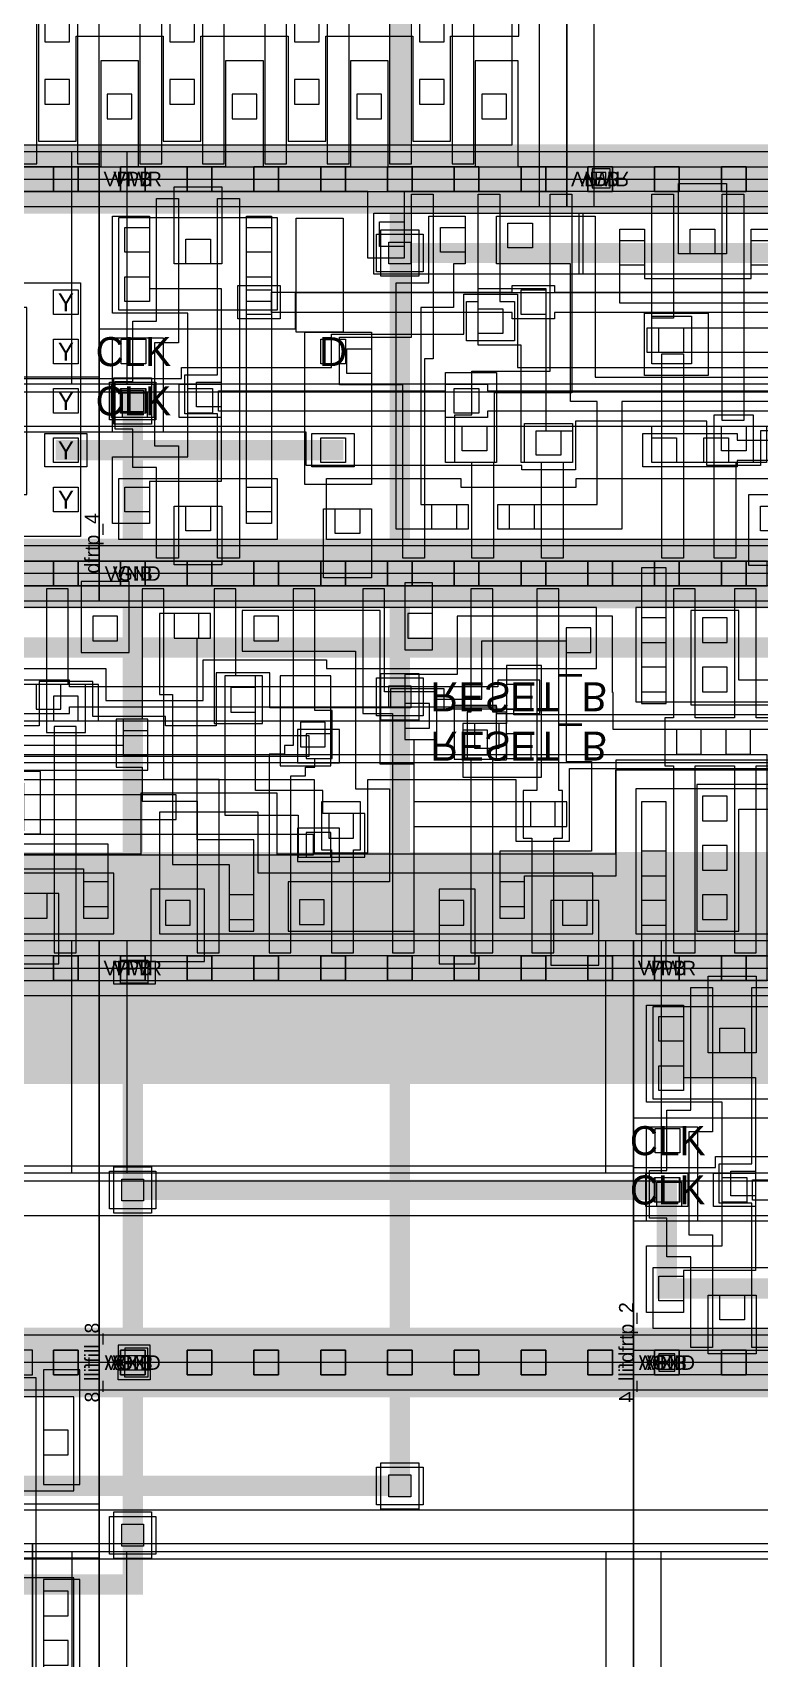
# Model space of a CAD drawing. Extents: x 0 to 50.5, y 0 to 99.5.
# Drawn here: x 22.54 to 27.55, y 38.76 to 49.97 of the extents above; entities that cross this region are included whole.
import ezdxf
from ezdxf.enums import TextEntityAlignment as Align

# ---------------------------------------------------------------- set-up
doc = ezdxf.new("R2010")
doc.units = 0
for name, color, linetype in [('L122D16', 13, 'CONTINUOUS'), ('L236D0', 12, 'CONTINUOUS'), ('L64D16', 14, 'CONTINUOUS'), ('L64D20', 26, 'CONTINUOUS'), ('L64D5', 19, 'CONTINUOUS'), ('L64D59', 18, 'CONTINUOUS'), ('L65D20', 22, 'CONTINUOUS'), ('L66D20', 16, 'CONTINUOUS'), ('L66D44', 21, 'CONTINUOUS'), ('L67D16', 29, 'CONTINUOUS'), ('L67D20', 8, 'CONTINUOUS'), ('L67D44', 9, 'CONTINUOUS'), ('L67D5', 17, 'CONTINUOUS'), ('L68D16', 15, 'CONTINUOUS'), ('L68D20', 6, 'CONTINUOUS'), ('L68D44', 7, 'CONTINUOUS'), ('L68D5', 20, 'CONTINUOUS'), ('L69D20', 4, 'CONTINUOUS'), ('L72D20', 10, 'CONTINUOUS'), ('L78D44', 24, 'CONTINUOUS'), ('L81D4', 28, 'CONTINUOUS'), ('L83D44', 30, 'CONTINUOUS'), ('L93D44', 25, 'CONTINUOUS'), ('L94D20', 27, 'CONTINUOUS'), ('L95D20', 23, 'CONTINUOUS')]:
    doc.layers.add(name, color=color, linetype=linetype)

# ---------------------------------------------------------------- blocks, each defined once
blk = doc.blocks.new('VIA_M1M2_PR')
at = {"layer": 'L68D20'}
blk.add_lwpolyline([(-0.16, -0.13), (-0.16, 0.13), (0.16, 0.13), (0.16, -0.13)], close=True, dxfattribs=at)
at = {"layer": 'L68D44'}
blk.add_lwpolyline([(-0.075, -0.075), (-0.075, 0.075), (0.075, 0.075), (0.075, -0.075)], close=True, dxfattribs=at)
at = {"layer": 'L69D20'}
blk.add_lwpolyline([(-0.13, -0.16), (-0.13, 0.16), (0.13, 0.16), (0.13, -0.16)], close=True, dxfattribs=at)
blk = doc.blocks.new('VIA_L1M1_PR_MR')
at = {"layer": 'L67D20'}
blk.add_lwpolyline([(-0.085, -0.085), (-0.085, 0.085), (0.085, 0.085), (0.085, -0.085)], close=True, dxfattribs=at)
at = {"layer": 'L67D44'}
blk.add_lwpolyline([(-0.085, -0.085), (-0.085, 0.085), (0.085, 0.085), (0.085, -0.085)], close=True, dxfattribs=at)
at = {"layer": 'L68D20'}
blk.add_lwpolyline([(-0.145, -0.115), (-0.145, 0.115), (0.145, 0.115), (0.145, -0.115)], close=True, dxfattribs=at)
blk = doc.blocks.new('sky130_fd_sc_hd__fill_4')
at = {"layer": 'L122D16'}
blk.add_lwpolyline([(0.175, -0.06), (0.175, 0.06), (0.285, 0.06), (0.285, -0.06)], close=True, dxfattribs=at)
at = {"layer": 'L64D16'}
blk.add_lwpolyline([(0.175, 2.65), (0.175, 2.78), (0.3, 2.78), (0.3, 2.65)], close=True, dxfattribs=at)
at = {"layer": 'L64D20'}
blk.add_lwpolyline([(-0.19, 1.305), (-0.19, 2.91), (2.03, 2.91), (2.03, 1.305)], close=True, dxfattribs=at)
at = {"layer": 'L67D20', "const_width": 0.17}
for points in [[(0, 2.72), (1.84, 2.72)], [(0, 0), (1.84, 0)]]:
    blk.add_lwpolyline(points, dxfattribs=at)
at = {"layer": 'L67D44'}
for points in [[(0.145, 2.635), (0.145, 2.805), (0.315, 2.805), (0.315, 2.635)], [(0.605, 2.635), (0.605, 2.805), (0.775, 2.805), (0.775, 2.635)], [(1.065, 2.635), (1.065, 2.805), (1.235, 2.805), (1.235, 2.635)], [(1.525, 2.635), (1.525, 2.805), (1.695, 2.805), (1.695, 2.635)], [(0.145, -0.085), (0.145, 0.085), (0.315, 0.085), (0.315, -0.085)], [(0.605, -0.085), (0.605, 0.085), (0.775, 0.085), (0.775, -0.085)], [(1.065, -0.085), (1.065, 0.085), (1.235, 0.085), (1.235, -0.085)], [(1.525, -0.085), (1.525, 0.085), (1.695, 0.085), (1.695, -0.085)]]:
    blk.add_lwpolyline(points, close=True, dxfattribs=at)
at = {"layer": 'L68D16'}
for points in [[(0.17, 2.675), (0.17, 2.76), (0.27, 2.76), (0.27, 2.675)], [(0.17, -0.05), (0.17, 0.045), (0.285, 0.045), (0.285, -0.05)]]:
    blk.add_lwpolyline(points, close=True, dxfattribs=at)
at = {"layer": 'L68D20', "const_width": 0.48}
for points in [[(0, 2.72), (1.84, 2.72)], [(0, 0), (1.84, 0)]]:
    blk.add_lwpolyline(points, dxfattribs=at)
at = {"layer": 'L78D44'}
blk.add_lwpolyline([(0, 1.25), (0, 2.72), (1.84, 2.72), (1.84, 1.25)], close=True, dxfattribs=at)
at = {"layer": 'L81D4'}
blk.add_lwpolyline([(0, 0), (0, 2.72), (1.84, 2.72), (1.84, 0)], close=True, dxfattribs=at)
at = {"layer": 'L93D44'}
blk.add_lwpolyline([(0, -0.19), (0, 1.015), (1.84, 1.015), (1.84, -0.19)], close=True, dxfattribs=at)
at = {"layer": 'L94D20'}
blk.add_lwpolyline([(0, 1.355), (0, 2.91), (1.84, 2.91), (1.84, 1.355)], close=True, dxfattribs=at)
at = {"layer": 'L64D5'}
blk.add_text('VPB', height=0.1, dxfattribs=at).set_placement((0.23, 2.72), align=Align.MIDDLE_CENTER)
at = {"layer": 'L64D59'}
blk.add_text('VNB', height=0.1, dxfattribs=at).set_placement((0.23, 0), align=Align.MIDDLE_CENTER)
at = {"layer": 'L68D5'}
for s, p in [('VPWR', (0.23, 2.72)), ('VGND', (0.23, 0))]:
    blk.add_text(s, height=0.1, dxfattribs=at).set_placement(p, align=Align.MIDDLE_CENTER)
at = {"layer": 'L83D44'}
blk.add_text('fill_4', height=0.1, rotation=90, dxfattribs=at).set_placement((0, 0))
blk = doc.blocks.new('sky130_fd_sc_hd__fill_8')
at = {"layer": 'L122D16'}
blk.add_lwpolyline([(0.13, -0.12), (0.13, 0.05), (0.35, 0.05), (0.35, -0.12)], close=True, dxfattribs=at)
at = {"layer": 'L64D16'}
blk.add_lwpolyline([(0.1, 2.61), (0.1, 2.765), (0.385, 2.765), (0.385, 2.61)], close=True, dxfattribs=at)
at = {"layer": 'L64D20'}
blk.add_lwpolyline([(-0.19, 1.305), (-0.19, 2.91), (3.87, 2.91), (3.87, 1.305)], close=True, dxfattribs=at)
at = {"layer": 'L67D20', "const_width": 0.17}
for points in [[(0, 2.72), (3.68, 2.72)], [(0, 0), (3.68, 0)]]:
    blk.add_lwpolyline(points, dxfattribs=at)
at = {"layer": 'L67D44'}
for points in [[(0.145, 2.635), (0.145, 2.805), (0.315, 2.805), (0.315, 2.635)], [(0.605, 2.635), (0.605, 2.805), (0.775, 2.805), (0.775, 2.635)], [(1.065, 2.635), (1.065, 2.805), (1.235, 2.805), (1.235, 2.635)], [(1.525, 2.635), (1.525, 2.805), (1.695, 2.805), (1.695, 2.635)], [(1.985, 2.635), (1.985, 2.805), (2.155, 2.805), (2.155, 2.635)], [(2.445, 2.635), (2.445, 2.805), (2.615, 2.805), (2.615, 2.635)], [(2.905, 2.635), (2.905, 2.805), (3.075, 2.805), (3.075, 2.635)], [(3.365, 2.635), (3.365, 2.805), (3.535, 2.805), (3.535, 2.635)], [(0.145, -0.085), (0.145, 0.085), (0.315, 0.085), (0.315, -0.085)], [(0.605, -0.085), (0.605, 0.085), (0.775, 0.085), (0.775, -0.085)], [(1.065, -0.085), (1.065, 0.085), (1.235, 0.085), (1.235, -0.085)], [(1.525, -0.085), (1.525, 0.085), (1.695, 0.085), (1.695, -0.085)], [(1.985, -0.085), (1.985, 0.085), (2.155, 0.085), (2.155, -0.085)], [(2.445, -0.085), (2.445, 0.085), (2.615, 0.085), (2.615, -0.085)], [(2.905, -0.085), (2.905, 0.085), (3.075, 0.085), (3.075, -0.085)], [(3.365, -0.085), (3.365, 0.085), (3.535, 0.085), (3.535, -0.085)]]:
    blk.add_lwpolyline(points, close=True, dxfattribs=at)
at = {"layer": 'L68D16'}
for points in [[(0.145, 2.615), (0.145, 2.775), (0.335, 2.775), (0.335, 2.615)], [(0.175, -0.1), (0.175, 0.05), (0.335, 0.05), (0.335, -0.1)]]:
    blk.add_lwpolyline(points, close=True, dxfattribs=at)
at = {"layer": 'L68D20', "const_width": 0.48}
for points in [[(0, 2.72), (3.68, 2.72)], [(0, 0), (3.68, 0)]]:
    blk.add_lwpolyline(points, dxfattribs=at)
at = {"layer": 'L78D44'}
blk.add_lwpolyline([(0, 1.25), (0, 2.72), (3.68, 2.72), (3.68, 1.25)], close=True, dxfattribs=at)
at = {"layer": 'L81D4'}
blk.add_lwpolyline([(0, 0), (0, 2.72), (3.68, 2.72), (3.68, 0)], close=True, dxfattribs=at)
at = {"layer": 'L93D44'}
blk.add_lwpolyline([(0, -0.19), (0, 1.015), (3.68, 1.015), (3.68, -0.19)], close=True, dxfattribs=at)
at = {"layer": 'L94D20'}
blk.add_lwpolyline([(0, 1.355), (0, 2.91), (3.68, 2.91), (3.68, 1.355)], close=True, dxfattribs=at)
at = {"layer": 'L64D5'}
blk.add_text('VPB', height=0.1, dxfattribs=at).set_placement((0.23, 2.72), align=Align.MIDDLE_CENTER)
at = {"layer": 'L64D59'}
blk.add_text('VNB', height=0.1, dxfattribs=at).set_placement((0.23, 0), align=Align.MIDDLE_CENTER)
at = {"layer": 'L68D5'}
for s, p in [('VPWR', (0.23, 2.72)), ('VGND', (0.23, 0))]:
    blk.add_text(s, height=0.1, dxfattribs=at).set_placement(p, align=Align.MIDDLE_CENTER)
at = {"layer": 'L83D44'}
blk.add_text('fill_8', height=0.1, rotation=90, dxfattribs=at).set_placement((0, 0))
blk = doc.blocks.new('sky130_fd_sc_hd__dfrtp_4')
at = {"layer": 'L122D16'}
blk.add_lwpolyline([(0.145, -0.085), (0.145, 0.085), (0.315, 0.085), (0.315, -0.085)], close=True, dxfattribs=at)
at = {"layer": 'L236D0'}
blk.add_lwpolyline([(0, 0), (0, 2.72), (10.58, 2.72), (10.58, 0)], close=True, dxfattribs=at)
at = {"layer": 'L64D16'}
blk.add_lwpolyline([(0.145, 2.635), (0.145, 2.805), (0.315, 2.805), (0.315, 2.635)], close=True, dxfattribs=at)
at = {"layer": 'L64D20'}
blk.add_lwpolyline([(-0.19, 1.305), (-0.19, 2.91), (10.77, 2.91), (10.77, 1.305)], close=True, dxfattribs=at)
at = {"layer": 'L65D20'}
for points in [[(1.89, 2.065), (1.89, 2.485), (3.335, 2.485), (3.335, 2.48), (3.33, 2.48), (3.33, 2.065)], [(3.305, 2.065), (3.305, 2.485), (4.7, 2.485), (4.7, 2.065)], [(5.015, 1.645), (5.015, 2.485), (8, 2.485), (8, 2.065), (5.695, 2.065), (5.695, 1.645)], [(8.295, 1.485), (8.295, 2.485), (10.27, 2.485), (10.27, 1.485)], [(0.135, 1.815), (0.135, 2.455), (1.225, 2.455), (1.225, 1.815)], [(1.565, 0.235), (1.565, 0.655), (2.49, 0.655), (2.49, 0.595), (3.285, 0.595), (3.285, 0.655), (4.645, 0.655), (4.645, 0.875), (5.315, 0.875), (5.315, 0.595), (6.165, 0.595), (6.165, 0.655), (8.025, 0.655), (8.025, 0.235)], [(8.295, 0.235), (8.295, 0.885), (10.245, 0.885), (10.245, 0.235)], [(0.135, 0.235), (0.135, 0.655), (1.225, 0.655), (1.225, 0.235)]]:
    blk.add_lwpolyline(points, close=True, dxfattribs=at)
at = {"layer": 'L66D20'}
for points in [[(0.395, 0.105), (0.395, 0.73), (0.23, 0.73), (0.23, 0.995), (0.11, 0.995), (0.11, 1.325), (0.23, 1.325), (0.23, 1.74), (0.395, 1.74), (0.395, 2.585), (0.545, 2.585), (0.545, 1.59), (0.38, 1.59), (0.38, 0.88), (0.545, 0.88), (0.545, 0.105)], [(0.815, 0.105), (0.815, 1.1), (0.59, 1.1), (0.59, 1.37), (0.815, 1.37), (0.815, 2.585), (0.965, 2.585), (0.965, 0.105)], [(2.09, 0.105), (2.09, 1.3), (1.655, 1.3), (1.655, 1.63), (2.15, 1.63), (2.15, 2.615), (2.3, 2.615), (2.3, 1.48), (2.24, 1.48), (2.24, 0.105)], [(2.565, 0.105), (2.565, 0.765), (2.45, 0.765), (2.45, 1.095), (2.565, 1.095), (2.565, 1.395), (3.105, 1.395), (3.105, 2.615), (3.255, 2.615), (3.255, 1.245), (2.72, 1.245), (2.72, 0.765), (2.715, 0.765), (2.715, 0.105)], [(2.53, 1.605), (2.53, 1.875), (2.61, 1.875), (2.61, 2.615), (2.76, 2.615), (2.76, 1.875), (2.86, 1.875), (2.86, 1.605)], [(3.805, 1.76), (3.805, 2.615), (3.955, 2.615), (3.955, 1.76)], [(4.29, 1.055), (4.29, 2.615), (4.44, 2.615), (4.44, 1.055)], [(4.895, 0.105), (4.895, 1.005), (4.715, 1.005), (4.715, 1.335), (4.895, 1.335), (4.895, 1.57), (5.275, 1.57), (5.275, 2.615), (5.425, 2.615), (5.425, 1.42), (5.045, 1.42), (5.045, 0.105)], [(5.935, 0.105), (5.935, 1.185), (5.875, 1.185), (5.875, 1.245), (5.77, 1.245), (5.77, 2.615), (5.92, 2.615), (5.92, 1.395), (6.02, 1.395), (6.02, 1.335), (6.085, 1.335), (6.085, 1.275), (6.205, 1.275), (6.205, 0.945), (6.085, 0.945), (6.085, 0.105)], [(6.13, 1.575), (6.13, 1.905), (6.2, 1.905), (6.2, 2.615), (6.35, 2.615), (6.35, 1.905), (6.4, 1.905), (6.4, 1.575)], [(6.415, 0.105), (6.415, 0.965), (6.62, 0.965), (6.62, 2.615), (6.77, 2.615), (6.77, 1.145), (6.925, 1.145), (6.925, 0.815), (6.565, 0.815), (6.565, 0.105)], [(7.16, 0.105), (7.16, 0.955), (7.135, 0.955), (7.135, 1.285), (7.16, 1.285), (7.16, 2.615), (7.31, 2.615), (7.31, 1.285), (7.405, 1.285), (7.405, 0.955), (7.31, 0.955), (7.31, 0.105)], [(7.615, 0.105), (7.615, 1.495), (7.52, 1.495), (7.52, 1.825), (7.58, 1.825), (7.58, 2.615), (7.73, 2.615), (7.73, 1.825), (7.79, 1.825), (7.79, 1.495), (7.765, 1.495), (7.765, 0.105)], [(3.805, 1.445), (3.805, 1.775), (4.08, 1.775), (4.08, 1.445)], [(3.875, 0.105), (3.875, 1.515), (4.025, 1.515), (4.025, 0.105)], [(3.045, 0.105), (3.045, 0.765), (2.93, 0.765), (2.93, 1.035), (3.26, 1.035), (3.26, 0.765), (3.195, 0.765), (3.195, 0.105)], [(4.235, 0.105), (4.235, 1.095), (4.505, 1.095), (4.505, 0.765), (4.385, 0.765), (4.385, 0.105)], [(5.39, 0.105), (5.39, 1.035), (5.725, 1.035), (5.725, 0.705), (5.54, 0.705), (5.54, 0.105)]]:
    blk.add_lwpolyline(points, close=True, dxfattribs=at)
blk.add_lwpolyline([(9.395, 0.995), (9.125, 0.995), (9.125, 0.105), (8.975, 0.105), (8.975, 0.995), (8.705, 0.995), (8.705, 0.105), (8.555, 0.105), (8.555, 0.995), (8.495, 0.995), (8.495, 1.325), (8.555, 1.325), (8.555, 2.615), (8.705, 2.615), (8.705, 1.325), (8.975, 1.325), (8.975, 2.615), (9.125, 2.615), (9.125, 1.325), (9.395, 1.325)], dxfattribs=at)
at = {"layer": 'L66D44'}
for points in [[(0.175, 2.215), (0.175, 2.385), (0.345, 2.385), (0.345, 2.215)], [(1.015, 2.215), (1.015, 2.385), (1.185, 2.385), (1.185, 2.215)], [(1.93, 2.255), (1.93, 2.425), (2.1, 2.425), (2.1, 2.255)], [(2.35, 2.215), (2.35, 2.385), (2.52, 2.385), (2.52, 2.215)], [(2.815, 2.245), (2.815, 2.415), (2.985, 2.415), (2.985, 2.245)], [(4.07, 2.205), (4.07, 2.375), (4.24, 2.375), (4.24, 2.205)], [(5.055, 2.255), (5.055, 2.425), (5.225, 2.425), (5.225, 2.255)], [(5.495, 2.215), (5.495, 2.385), (5.665, 2.385), (5.665, 2.215)], [(5.98, 2.25), (5.98, 2.42), (6.15, 2.42), (6.15, 2.25)], [(6.94, 2.255), (6.94, 2.425), (7.11, 2.425), (7.11, 2.255)], [(7.79, 2.255), (7.79, 2.425), (7.96, 2.425), (7.96, 2.255)], [(8.335, 2.255), (8.335, 2.425), (8.505, 2.425), (8.505, 2.255)], [(8.755, 2.215), (8.755, 2.385), (8.925, 2.385), (8.925, 2.215)], [(0.595, 2.135), (0.595, 2.305), (0.765, 2.305), (0.765, 2.135)], [(3.585, 2.125), (3.585, 2.295), (3.755, 2.295), (3.755, 2.125)], [(4.49, 2.125), (4.49, 2.295), (4.66, 2.295), (4.66, 2.125)], [(7.36, 2.125), (7.36, 2.295), (7.53, 2.295), (7.53, 2.125)], [(0.175, 1.875), (0.175, 2.045), (0.345, 2.045), (0.345, 1.875)], [(1.015, 1.875), (1.015, 2.045), (1.185, 2.045), (1.185, 1.875)], [(8.335, 1.915), (8.335, 2.085), (8.505, 2.085), (8.505, 1.915)], [(8.755, 1.875), (8.755, 2.045), (8.925, 2.045), (8.925, 1.875)], [(2.61, 1.655), (2.61, 1.825), (2.78, 1.825), (2.78, 1.655)], [(6.18, 1.655), (6.18, 1.825), (6.35, 1.825), (6.35, 1.655)], [(3.855, 1.525), (3.855, 1.695), (4.025, 1.695), (4.025, 1.525)], [(7.57, 1.575), (7.57, 1.745), (7.74, 1.745), (7.74, 1.575)], [(8.755, 1.535), (8.755, 1.705), (8.925, 1.705), (8.925, 1.535)], [(1.705, 1.38), (1.705, 1.55), (1.875, 1.55), (1.875, 1.38)], [(0.16, 1.075), (0.16, 1.245), (0.33, 1.245), (0.33, 1.075)], [(0.67, 1.15), (0.67, 1.32), (0.84, 1.32), (0.84, 1.15)], [(4.765, 1.085), (4.765, 1.255), (4.935, 1.255), (4.935, 1.085)], [(8.575, 1.075), (8.575, 1.245), (8.745, 1.245), (8.745, 1.075)], [(8.915, 1.075), (8.915, 1.245), (9.085, 1.245), (9.085, 1.075)], [(5.985, 1.025), (5.985, 1.195), (6.155, 1.195), (6.155, 1.025)], [(7.185, 1.035), (7.185, 1.205), (7.355, 1.205), (7.355, 1.035)], [(2.5, 0.845), (2.5, 1.015), (2.67, 1.015), (2.67, 0.845)], [(4.285, 0.845), (4.285, 1.015), (4.455, 1.015), (4.455, 0.845)], [(6.705, 0.895), (6.705, 1.065), (6.875, 1.065), (6.875, 0.895)], [(3.01, 0.815), (3.01, 0.985), (3.18, 0.985), (3.18, 0.815)], [(5.505, 0.785), (5.505, 0.955), (5.675, 0.955), (5.675, 0.785)], [(8.335, 0.645), (8.335, 0.815), (8.505, 0.815), (8.505, 0.645)], [(8.755, 0.645), (8.755, 0.815), (8.925, 0.815), (8.925, 0.645)], [(0.175, 0.425), (0.175, 0.595), (0.345, 0.595), (0.345, 0.425)], [(1.015, 0.425), (1.015, 0.595), (1.185, 0.595), (1.185, 0.425)], [(0.595, 0.295), (0.595, 0.465), (0.765, 0.465), (0.765, 0.295)], [(2.29, 0.305), (2.29, 0.475), (2.46, 0.475), (2.46, 0.305)], [(2.825, 0.305), (2.825, 0.475), (2.995, 0.475), (2.995, 0.305)], [(4.555, 0.295), (4.555, 0.465), (4.725, 0.465), (4.725, 0.295)], [(5.665, 0.295), (5.665, 0.465), (5.835, 0.465), (5.835, 0.295)], [(7.815, 0.375), (7.815, 0.545), (7.985, 0.545), (7.985, 0.375)], [(8.335, 0.305), (8.335, 0.475), (8.505, 0.475), (8.505, 0.305)], [(8.755, 0.305), (8.755, 0.475), (8.925, 0.475), (8.925, 0.305)], [(1.625, 0.275), (1.625, 0.445), (1.795, 0.445), (1.795, 0.275)], [(5.115, 0.275), (5.115, 0.445), (5.285, 0.445), (5.285, 0.275)], [(6.725, 0.275), (6.725, 0.445), (6.895, 0.445), (6.895, 0.275)]]:
    blk.add_lwpolyline(points, close=True, dxfattribs=at)
at = {"layer": 'L67D16'}
for points in [[(0.15, 1.445), (0.15, 1.615), (0.32, 1.615), (0.32, 1.445)], [(1.525, 1.445), (1.525, 1.615), (1.695, 1.615), (1.695, 1.445)], [(0.15, 1.105), (0.15, 1.275), (0.32, 1.275), (0.32, 1.105)], [(7.405, 1.105), (7.405, 1.275), (7.575, 1.275), (7.575, 1.105)], [(7.405, 0.765), (7.405, 0.935), (7.575, 0.935), (7.575, 0.765)]]:
    blk.add_lwpolyline(points, close=True, dxfattribs=at)
at = {"layer": 'L67D20'}
for points in [[(1.85, 2.175), (1.85, 2.635), (0, 2.635), (0, 2.805), (9.2, 2.805), (9.2, 2.635), (2.1, 2.635), (2.1, 2.175)], [(7.71, 2.255), (7.71, 2.7), (8.04, 2.7), (8.04, 2.255)], [(8.335, 1.575), (8.335, 2.72), (8.505, 2.72), (8.505, 1.575)], [(0.515, 2.135), (0.515, 2.665), (0.845, 2.665), (0.845, 2.135)], [(3.99, 2.205), (3.99, 2.69), (4.32, 2.69), (4.32, 2.205)], [(4.955, 2.175), (4.955, 2.675), (5.325, 2.675), (5.325, 2.175)], [(6.94, 2.175), (6.94, 2.69), (7.19, 2.69), (7.19, 2.175)], [(0.09, 0.345), (0.09, 0.805), (0.61, 0.805), (0.61, 1.795), (0.09, 1.795), (0.09, 2.465), (0.345, 2.465), (0.345, 1.965), (0.84, 1.965), (0.84, 0.635), (0.345, 0.635), (0.345, 0.345)], [(1.015, 0.345), (1.015, 2.465), (1.185, 2.465), (1.185, 0.345)], [(1.355, 1.665), (1.355, 2.45), (1.68, 2.45), (1.68, 1.665)], [(2.045, 0.305), (2.045, 2.005), (2.27, 2.005), (2.27, 2.465), (2.52, 2.465), (2.52, 2.135), (2.44, 2.135), (2.44, 1.835), (2.215, 1.835), (2.215, 0.475), (2.54, 0.475), (2.54, 0.305)], [(2.745, 0.305), (2.745, 0.475), (3.43, 0.475), (3.43, 1.185), (3.245, 1.185), (3.245, 2.135), (2.735, 2.135), (2.735, 2.465), (3.415, 2.465), (3.415, 1.355), (4.935, 1.355), (4.935, 1.005), (4.765, 1.005), (4.765, 1.185), (3.6, 1.185), (3.6, 0.305)], [(3.585, 1.865), (3.585, 2.375), (3.755, 2.375), (3.755, 2.035), (4.49, 2.035), (4.49, 2.375), (4.66, 2.375), (4.66, 1.865)], [(5.015, 0.275), (5.015, 0.835), (5.105, 0.835), (5.105, 2.005), (5.495, 2.005), (5.495, 2.465), (5.665, 2.465), (5.665, 1.835), (5.275, 1.835), (5.275, 0.445), (5.365, 0.445), (5.365, 0.275)], [(5.585, 0.255), (5.585, 0.535), (6.365, 0.535), (6.365, 1.485), (6.6, 1.485), (6.6, 2.125), (5.9, 2.125), (5.9, 2.465), (6.77, 2.465), (6.77, 1.745), (7.82, 1.745), (7.82, 1.575), (6.77, 1.575), (6.77, 1.315), (6.535, 1.315), (6.535, 0.255)], [(7.065, 0.295), (7.065, 0.695), (6.705, 0.695), (6.705, 1.145), (6.925, 1.145), (6.925, 0.865), (7.235, 0.865), (7.235, 0.465), (7.815, 0.465), (7.815, 1.295), (7.99, 1.295), (7.99, 1.915), (7.36, 1.915), (7.36, 2.375), (7.53, 2.375), (7.53, 2.085), (8.16, 2.085), (8.16, 1.285), (9.845, 1.285), (9.845, 1.075), (8.14, 1.075), (8.14, 0.82), (8.135, 0.82), (8.135, 0.295)], [(8.675, 0.255), (8.675, 0.905), (10.03, 0.905), (10.03, 1.455), (8.715, 1.455), (8.715, 2.465), (9.005, 2.465), (9.005, 1.625), (9.555, 1.625), (9.555, 2.465), (9.805, 2.465), (9.805, 1.625), (10.44, 1.625), (10.44, 0.735), (9.845, 0.735), (9.845, 0.255), (9.515, 0.255), (9.515, 0.735), (9.005, 0.735), (9.005, 0.255)], [(2.905, 0.765), (2.905, 1.575), (2.61, 1.575), (2.61, 1.965), (3.075, 1.965), (3.075, 0.985), (3.26, 0.985), (3.26, 0.765)], [(5.465, 0.705), (5.465, 1.665), (5.97, 1.665), (5.97, 1.955), (6.43, 1.955), (6.43, 1.655), (6.14, 1.655), (6.14, 1.495), (5.675, 1.495), (5.675, 0.705)], [(3.775, 1.525), (3.775, 1.695), (5.13, 1.695), (5.13, 1.525)], [(0.09, 0.975), (0.09, 1.625), (0.44, 1.625), (0.44, 0.975)], [(1.415, 0.615), (1.415, 1.665), (1.875, 1.665), (1.875, 0.615)], [(2.385, 0.765), (2.385, 1.385), (2.735, 1.385), (2.735, 0.765)], [(7.405, 0.635), (7.405, 1.035), (7.105, 1.035), (7.105, 1.405), (7.645, 1.405), (7.645, 0.635)], [(5.845, 0.705), (5.845, 1.325), (6.195, 1.325), (6.195, 0.705)], [(3.805, 0.765), (3.805, 1.015), (4.595, 1.015), (4.595, 0.765)], [(8.335, -0.04), (8.335, 0.895), (8.505, 0.895), (8.505, -0.04)], [(0.515, 0.06), (0.515, 0.465), (0.845, 0.465), (0.845, 0.06)], [(4.475, 0.055), (4.475, 0.545), (4.805, 0.545), (4.805, 0.055)], [(6.705, 0.065), (6.705, 0.525), (6.895, 0.525), (6.895, 0.065)], [(1.545, -0.03), (1.545, 0.445), (1.875, 0.445), (1.875, -0.03)], [(0, -0.085), (0, 0.085), (9.2, 0.085), (9.2, -0.085)]]:
    blk.add_lwpolyline(points, close=True, dxfattribs=at)
at = {"layer": 'L67D44'}
for points in [[(0.145, 2.635), (0.145, 2.805), (0.315, 2.805), (0.315, 2.635)], [(0.605, 2.635), (0.605, 2.805), (0.775, 2.805), (0.775, 2.635)], [(1.065, 2.635), (1.065, 2.805), (1.235, 2.805), (1.235, 2.635)], [(1.525, 2.635), (1.525, 2.805), (1.695, 2.805), (1.695, 2.635)], [(1.985, 2.635), (1.985, 2.805), (2.155, 2.805), (2.155, 2.635)], [(2.445, 2.635), (2.445, 2.805), (2.615, 2.805), (2.615, 2.635)], [(2.905, 2.635), (2.905, 2.805), (3.075, 2.805), (3.075, 2.635)], [(3.365, 2.635), (3.365, 2.805), (3.535, 2.805), (3.535, 2.635)], [(3.825, 2.635), (3.825, 2.805), (3.995, 2.805), (3.995, 2.635)], [(4.285, 2.635), (4.285, 2.805), (4.455, 2.805), (4.455, 2.635)], [(4.745, 2.635), (4.745, 2.805), (4.915, 2.805), (4.915, 2.635)], [(5.205, 2.635), (5.205, 2.805), (5.375, 2.805), (5.375, 2.635)], [(5.665, 2.635), (5.665, 2.805), (5.835, 2.805), (5.835, 2.635)], [(6.125, 2.635), (6.125, 2.805), (6.295, 2.805), (6.295, 2.635)], [(6.585, 2.635), (6.585, 2.805), (6.755, 2.805), (6.755, 2.635)], [(7.045, 2.635), (7.045, 2.805), (7.215, 2.805), (7.215, 2.635)], [(7.505, 2.635), (7.505, 2.805), (7.675, 2.805), (7.675, 2.635)], [(7.965, 2.635), (7.965, 2.805), (8.135, 2.805), (8.135, 2.635)], [(8.425, 2.635), (8.425, 2.805), (8.595, 2.805), (8.595, 2.635)], [(8.885, 2.635), (8.885, 2.805), (9.055, 2.805), (9.055, 2.635)], [(1.015, 1.785), (1.015, 1.955), (1.185, 1.955), (1.185, 1.785)], [(2.905, 1.785), (2.905, 1.955), (3.075, 1.955), (3.075, 1.785)], [(6.025, 1.785), (6.025, 1.955), (6.195, 1.955), (6.195, 1.785)], [(0.61, 1.105), (0.61, 1.275), (0.78, 1.275), (0.78, 1.105)], [(2.445, 1.105), (2.445, 1.275), (2.615, 1.275), (2.615, 1.105)], [(6.025, 1.105), (6.025, 1.275), (6.195, 1.275), (6.195, 1.105)], [(7.105, 1.08), (7.105, 1.25), (7.275, 1.25), (7.275, 1.08)], [(3.805, 0.765), (3.805, 0.935), (3.975, 0.935), (3.975, 0.765)], [(4.165, 0.765), (4.165, 0.935), (4.335, 0.935), (4.335, 0.765)], [(7.405, 0.765), (7.405, 0.935), (7.575, 0.935), (7.575, 0.765)], [(0.145, -0.085), (0.145, 0.085), (0.315, 0.085), (0.315, -0.085)], [(0.605, -0.085), (0.605, 0.085), (0.775, 0.085), (0.775, -0.085)], [(1.065, -0.085), (1.065, 0.085), (1.235, 0.085), (1.235, -0.085)], [(1.525, -0.085), (1.525, 0.085), (1.695, 0.085), (1.695, -0.085)], [(1.985, -0.085), (1.985, 0.085), (2.155, 0.085), (2.155, -0.085)], [(2.445, -0.085), (2.445, 0.085), (2.615, 0.085), (2.615, -0.085)], [(2.905, -0.085), (2.905, 0.085), (3.075, 0.085), (3.075, -0.085)], [(3.365, -0.085), (3.365, 0.085), (3.535, 0.085), (3.535, -0.085)], [(3.825, -0.085), (3.825, 0.085), (3.995, 0.085), (3.995, -0.085)], [(4.285, -0.085), (4.285, 0.085), (4.455, 0.085), (4.455, -0.085)], [(4.745, -0.085), (4.745, 0.085), (4.915, 0.085), (4.915, -0.085)], [(5.205, -0.085), (5.205, 0.085), (5.375, 0.085), (5.375, -0.085)], [(5.665, -0.085), (5.665, 0.085), (5.835, 0.085), (5.835, -0.085)], [(6.125, -0.085), (6.125, 0.085), (6.295, 0.085), (6.295, -0.085)], [(6.585, -0.085), (6.585, 0.085), (6.755, 0.085), (6.755, -0.085)], [(7.045, -0.085), (7.045, 0.085), (7.215, 0.085), (7.215, -0.085)], [(7.505, -0.085), (7.505, 0.085), (7.675, 0.085), (7.675, -0.085)], [(7.965, -0.085), (7.965, 0.085), (8.135, 0.085), (8.135, -0.085)], [(8.425, -0.085), (8.425, 0.085), (8.595, 0.085), (8.595, -0.085)], [(8.885, -0.085), (8.885, 0.085), (9.055, 0.085), (9.055, -0.085)]]:
    blk.add_lwpolyline(points, close=True, dxfattribs=at)
at = {"layer": 'L68D16'}
for points in [[(0.145, 2.635), (0.145, 2.805), (0.315, 2.805), (0.315, 2.635)], [(0.145, -0.085), (0.145, 0.085), (0.315, 0.085), (0.315, -0.085)]]:
    blk.add_lwpolyline(points, close=True, dxfattribs=at)
at = {"layer": 'L68D20', "const_width": 0.48}
for points in [[(0, 2.72), (9.2, 2.72)], [(0, 0), (9.2, 0)]]:
    blk.add_lwpolyline(points, dxfattribs=at)
at = {"layer": 'L68D20'}
for points in [[(0.955, 1.755), (0.955, 1.985), (1.245, 1.985), (1.245, 1.755)], [(2.845, 1.755), (2.845, 1.8), (1.185, 1.8), (1.185, 1.94), (2.845, 1.94), (2.845, 1.985), (3.135, 1.985), (3.135, 1.94), (6.075, 1.94), (6.075, 1.8), (3.135, 1.8), (3.135, 1.755)], [(5.965, 1.755), (5.965, 1.985), (6.255, 1.985), (6.255, 1.755)], [(0.55, 1.075), (0.55, 1.305), (0.84, 1.305), (0.84, 1.075)], [(2.385, 1.075), (2.385, 1.12), (0.82, 1.12), (0.82, 1.26), (2.385, 1.26), (2.385, 1.305), (2.675, 1.305), (2.675, 1.26), (6.045, 1.26), (6.045, 1.12), (2.675, 1.12), (2.675, 1.075)], [(5.965, 1.075), (5.965, 1.305), (6.255, 1.305), (6.255, 1.075)], [(7.045, 0.91), (7.045, 1.28), (7.335, 1.28), (7.335, 0.91)], [(3.745, 0.735), (3.745, 0.965), (4.395, 0.965), (4.395, 0.92), (7.335, 0.92), (7.335, 0.965), (7.635, 0.965), (7.635, 0.735), (7.345, 0.735), (7.345, 0.78), (4.395, 0.78), (4.395, 0.735)]]:
    blk.add_lwpolyline(points, close=True, dxfattribs=at)
at = {"layer": 'L78D44'}
blk.add_lwpolyline([(0, 1.25), (0, 2.72), (9.2, 2.72), (9.2, 1.25)], close=True, dxfattribs=at)
at = {"layer": 'L81D4'}
blk.add_lwpolyline([(0, 0), (0, 2.72), (10.58, 2.72), (10.58, 0)], close=True, dxfattribs=at)
at = {"layer": 'L93D44'}
blk.add_lwpolyline([(0, -0.19), (0, 1.015), (10.58, 1.015), (10.58, -0.19)], close=True, dxfattribs=at)
at = {"layer": 'L94D20'}
blk.add_lwpolyline([(8.155, 1.355), (8.155, 1.935), (5.825, 1.935), (5.825, 1.515), (4.885, 1.515), (4.885, 1.935), (1.35, 1.935), (1.35, 1.685), (0, 1.685), (0, 2.91), (10.58, 2.91), (10.58, 1.355)], close=True, dxfattribs=at)
at = {"layer": 'L95D20'}
blk.add_lwpolyline([(10.58, 0.975), (7.455, 0.975), (7.455, 0.935), (6.975, 0.935), (6.975, 0.795), (6.605, 0.795), (6.605, 0.925), (5.775, 0.925), (5.775, 0.685), (5.405, 0.685), (5.405, 1.05), (5.055, 1.05), (5.055, 0.985), (4.555, 0.985), (4.555, 0.745), (4.185, 0.745), (4.185, 1.05), (3.28, 1.05), (3.28, 0.715), (2.91, 0.715), (2.91, 0.745), (1.425, 0.745), (1.425, 0.975), (0, 0.975), (0, 1.345), (0.565, 1.345), (0.565, 1.42), (1.6, 1.42), (1.6, 1.65), (2.51, 1.65), (2.51, 1.925), (2.88, 1.925), (2.88, 1.42), (6.08, 1.42), (6.08, 1.925), (6.45, 1.925), (6.45, 1.42), (7.47, 1.42), (7.47, 1.845), (7.84, 1.845), (7.84, 1.345), (10.58, 1.345)], dxfattribs=at)
blk.add_lwpolyline([(3.755, 1.365), (3.755, 1.795), (4.195, 1.795), (4.195, 1.365)], close=True, dxfattribs=at)
at = {"layer": 'L64D5'}
blk.add_text('VPB', height=0.1, dxfattribs=at).set_placement((0.23, 2.72), align=Align.MIDDLE_CENTER)
at = {"layer": 'L64D59'}
blk.add_text('VNB', height=0.1, dxfattribs=at).set_placement((0.23, 0), align=Align.MIDDLE_CENTER)
at = {"layer": 'L67D5'}
for s, p in [('CLK', (0.235, 1.53)), ('D', (1.61, 1.53)), ('CLK', (0.235, 1.19)), ('RESET_B', (7.49, 1.19)), ('RESET_B', (7.49, 0.85))]:
    blk.add_text(s, height=0.2, dxfattribs=at).set_placement(p, align=Align.MIDDLE_CENTER)
at = {"layer": 'L68D5'}
for s, p in [('VPWR', (0.23, 2.72)), ('VGND', (0.23, 0))]:
    blk.add_text(s, height=0.1, dxfattribs=at).set_placement(p, align=Align.MIDDLE_CENTER)
at = {"layer": 'L83D44'}
blk.add_text('dfrtp_4', height=0.1, rotation=90, dxfattribs=at).set_placement((0, 0))
blk = doc.blocks.new('sky130_fd_sc_hd__clkbuf_8')
at = {"layer": 'L236D0'}
blk.add_lwpolyline([(0, 0), (0, 2.72), (5.06, 2.72), (5.06, 0)], close=True, dxfattribs=at)
at = {"layer": 'L64D20'}
blk.add_lwpolyline([(-0.19, 1.305), (-0.19, 2.91), (5.25, 2.91), (5.25, 1.305)], close=True, dxfattribs=at)
at = {"layer": 'L65D20'}
blk.add_lwpolyline([(0.135, 1.485), (0.135, 2.485), (4.685, 2.485), (4.685, 1.485)], close=True, dxfattribs=at)
at = {"layer": 'L66D20'}
for points in [[(1.26, 2.615), (1.41, 2.615), (1.41, 1.325)], [(1.69, 1.325), (1.69, 2.615), (1.84, 2.615), (1.84, 1.325)], [(2.12, 1.325), (2.12, 2.615), (2.27, 2.615), (2.27, 1.325)], [(2.55, 1.325), (2.55, 2.615), (2.7, 2.615), (2.7, 1.325)], [(2.98, 1.325), (2.98, 2.615), (3.13, 2.615), (3.13, 1.325)], [(3.41, 1.325), (3.41, 2.615), (3.56, 2.615), (3.56, 1.325)], [(3.84, 1.325), (3.84, 2.615), (3.99, 2.615), (3.99, 1.325)], [(4.27, 1.325), (4.27, 2.615), (4.42, 2.615), (4.42, 0.105)]]:
    blk.add_lwpolyline(points, dxfattribs=at)
at = {"layer": 'L66D44'}
for points in [[(1.895, 2.135), (1.895, 2.305), (2.065, 2.305), (2.065, 2.135)], [(2.755, 2.135), (2.755, 2.305), (2.925, 2.305), (2.925, 2.135)], [(3.615, 2.135), (3.615, 2.305), (3.785, 2.305), (3.785, 2.135)], [(4.475, 2.135), (4.475, 2.305), (4.645, 2.305), (4.645, 2.135)], [(1.465, 2.035), (1.465, 2.205), (1.635, 2.205), (1.635, 2.035)], [(2.325, 2.035), (2.325, 2.205), (2.495, 2.205), (2.495, 2.035)], [(3.185, 2.035), (3.185, 2.205), (3.355, 2.205), (3.355, 2.035)], [(4.045, 2.035), (4.045, 2.205), (4.215, 2.205), (4.215, 2.035)], [(1.465, 1.605), (1.465, 1.775), (1.635, 1.775), (1.635, 1.605)], [(2.325, 1.605), (2.325, 1.775), (2.495, 1.775), (2.495, 1.605)], [(3.185, 1.605), (3.185, 1.775), (3.355, 1.775), (3.355, 1.605)], [(4.045, 1.605), (4.045, 1.775), (4.215, 1.775), (4.215, 1.605)]]:
    blk.add_lwpolyline(points, close=True, dxfattribs=at)
at = {"layer": 'L67D20', "const_width": 0.17}
blk.add_lwpolyline([(0, 2.72), (5.06, 2.72)], dxfattribs=at)
at = {"layer": 'L67D20'}
for points in [[(0, 2.805), (5.06, 2.805), (5.06, 2.635), (4.725, 2.635), (4.725, 1.905), (4.43, 1.905), (4.43, 2.635), (3.83, 2.635), (3.83, 1.905), (3.57, 1.905), (3.57, 2.635), (2.97, 2.635), (2.97, 1.905), (2.71, 1.905), (2.71, 2.635), (2.11, 2.635), (2.11, 1.905), (1.85, 1.905), (1.85, 2.635), (1.25, 2.635)], [(1.42, 1.495), (1.42, 2.46), (1.68, 2.46), (1.68, 1.735), (2.28, 1.735), (2.28, 2.46), (2.54, 2.46), (2.54, 1.735), (3.14, 1.735), (3.14, 2.46), (3.4, 2.46), (3.4, 1.735), (4, 1.735), (4, 2.46), (4.26, 2.46), (4.26, 1.735), (4.73, 1.735), (4.73, 0.735)]]:
    blk.add_lwpolyline(points, dxfattribs=at)
at = {"layer": 'L67D44'}
for points in [[(1.525, 2.635), (1.525, 2.805), (1.695, 2.805), (1.695, 2.635)], [(1.985, 2.635), (1.985, 2.805), (2.155, 2.805), (2.155, 2.635)], [(2.445, 2.635), (2.445, 2.805), (2.615, 2.805), (2.615, 2.635)], [(2.905, 2.635), (2.905, 2.805), (3.075, 2.805), (3.075, 2.635)], [(3.365, 2.635), (3.365, 2.805), (3.535, 2.805), (3.535, 2.635)], [(3.825, 2.635), (3.825, 2.805), (3.995, 2.805), (3.995, 2.635)], [(4.285, 2.635), (4.285, 2.805), (4.455, 2.805), (4.455, 2.635)], [(4.745, 2.635), (4.745, 2.805), (4.915, 2.805), (4.915, 2.635)]]:
    blk.add_lwpolyline(points, close=True, dxfattribs=at)
at = {"layer": 'L68D20', "const_width": 0.48}
blk.add_lwpolyline([(0, 2.72), (5.06, 2.72)], dxfattribs=at)
at = {"layer": 'L78D44'}
blk.add_lwpolyline([(0, 1.25), (0, 2.72), (5.06, 2.72), (5.06, 1.25)], close=True, dxfattribs=at)
at = {"layer": 'L81D4'}
blk.add_lwpolyline([(0, 0), (0, 2.72), (5.06, 2.72), (5.06, 0)], close=True, dxfattribs=at)
at = {"layer": 'L94D20'}
blk.add_lwpolyline([(0, 1.355), (0, 2.91), (5.06, 2.91), (5.06, 1.355)], close=True, dxfattribs=at)
blk = doc.blocks.new('sky130_fd_sc_hd__dfrtp_2')
at = {"layer": 'L122D16'}
blk.add_lwpolyline([(0.145, -0.085), (0.145, 0.085), (0.315, 0.085), (0.315, -0.085)], close=True, dxfattribs=at)
at = {"layer": 'L236D0'}
blk.add_lwpolyline([(0, 0), (0, 2.72), (9.66, 2.72), (9.66, 0)], close=True, dxfattribs=at)
at = {"layer": 'L64D16'}
blk.add_lwpolyline([(0.145, 2.635), (0.145, 2.805), (0.315, 2.805), (0.315, 2.635)], close=True, dxfattribs=at)
at = {"layer": 'L64D20'}
blk.add_lwpolyline([(-0.19, 1.305), (-0.19, 2.91), (9.85, 2.91), (9.85, 1.305)], close=True, dxfattribs=at)
at = {"layer": 'L65D20'}
for points in [[(8.405, 1.485), (8.405, 1.845), (8.325, 1.845), (8.325, 2.485), (9.485, 2.485), (9.485, 1.485)], [(0.135, 1.815), (0.135, 2.455), (1.225, 2.455), (1.225, 1.815)], [(8.295, 0.235), (8.295, 0.655), (8.405, 0.655), (8.405, 0.885), (9.485, 0.885), (9.485, 0.235)], [(0.135, 0.235), (0.135, 0.655), (1.225, 0.655), (1.225, 0.235)]]:
    blk.add_lwpolyline(points, close=True, dxfattribs=at)
at = {"layer": 'L66D20'}
for points in [[(0.395, 0.105), (0.395, 0.73), (0.23, 0.73), (0.23, 0.995), (0.11, 0.995), (0.11, 1.325), (0.23, 1.325), (0.23, 1.74), (0.395, 1.74), (0.395, 2.585), (0.545, 2.585), (0.545, 1.59), (0.38, 1.59), (0.38, 0.88), (0.545, 0.88), (0.545, 0.105)], [(0.815, 0.105), (0.815, 1.1), (0.59, 1.1), (0.59, 1.37), (0.815, 1.37), (0.815, 2.585), (0.965, 2.585), (0.965, 0.105)], [(8.655, 0.105), (8.655, 0.995), (8.51, 0.995), (8.51, 1.325), (8.655, 1.325), (8.655, 2.615), (8.805, 2.615), (8.805, 1.325), (9.075, 1.325), (9.075, 2.615), (9.225, 2.615), (9.225, 0.105), (9.075, 0.105), (9.075, 0.995), (8.805, 0.995), (8.805, 0.105)]]:
    blk.add_lwpolyline(points, close=True, dxfattribs=at)
at = {"layer": 'L66D44'}
for points in [[(0.175, 2.215), (0.175, 2.385), (0.345, 2.385), (0.345, 2.215)], [(0.595, 2.135), (0.595, 2.305), (0.765, 2.305), (0.765, 2.135)], [(0.175, 1.875), (0.175, 2.045), (0.345, 2.045), (0.345, 1.875)], [(9.275, 1.915), (9.275, 2.085), (9.445, 2.085), (9.445, 1.915)], [(9.275, 1.575), (9.275, 1.745), (9.445, 1.745), (9.445, 1.575)], [(0.16, 1.075), (0.16, 1.245), (0.33, 1.245), (0.33, 1.075)], [(0.67, 1.15), (0.67, 1.32), (0.84, 1.32), (0.84, 1.15)], [(0.175, 0.425), (0.175, 0.595), (0.345, 0.595), (0.345, 0.425)], [(9.275, 0.465), (9.275, 0.635), (9.445, 0.635), (9.445, 0.465)], [(0.595, 0.295), (0.595, 0.465), (0.765, 0.465), (0.765, 0.295)]]:
    blk.add_lwpolyline(points, close=True, dxfattribs=at)
at = {"layer": 'L67D16'}
for points in [[(0.15, 1.445), (0.15, 1.615), (0.32, 1.615), (0.32, 1.445)], [(0.15, 1.105), (0.15, 1.275), (0.32, 1.275), (0.32, 1.105)]]:
    blk.add_lwpolyline(points, close=True, dxfattribs=at)
at = {"layer": 'L67D20'}
for points in [[(1.85, 2.175), (1.85, 2.635), (0, 2.635), (0, 2.805), (9.2, 2.805), (9.2, 2.635), (2.1, 2.635), (2.1, 2.175)], [(9.275, 1.495), (9.275, 2.71), (9.525, 2.71), (9.525, 1.495)], [(0.515, 2.135), (0.515, 2.665), (0.845, 2.665), (0.845, 2.135)], [(0.09, 0.345), (0.09, 0.805), (0.61, 0.805), (0.61, 1.795), (0.09, 1.795), (0.09, 2.465), (0.345, 2.465), (0.345, 1.965), (0.84, 1.965), (0.84, 0.635), (0.345, 0.635), (0.345, 0.345)], [(0.09, 0.975), (0.09, 1.625), (0.44, 1.625), (0.44, 0.975)], [(9.275, 0.05), (9.275, 0.84), (9.525, 0.84), (9.525, 0.05)], [(0.515, 0.06), (0.515, 0.465), (0.845, 0.465), (0.845, 0.06)], [(0, -0.085), (0, 0.085), (9.2, 0.085), (9.2, -0.085)]]:
    blk.add_lwpolyline(points, close=True, dxfattribs=at)
at = {"layer": 'L67D20', "const_width": 0.17}
blk.add_lwpolyline([(9.2, 0), (9.66, 0)], dxfattribs=at)
at = {"layer": 'L67D44'}
for points in [[(0.145, 2.635), (0.145, 2.805), (0.315, 2.805), (0.315, 2.635)], [(0.605, 2.635), (0.605, 2.805), (0.775, 2.805), (0.775, 2.635)], [(0.61, 1.105), (0.61, 1.275), (0.78, 1.275), (0.78, 1.105)], [(0.145, -0.085), (0.145, 0.085), (0.315, 0.085), (0.315, -0.085)], [(0.605, -0.085), (0.605, 0.085), (0.775, 0.085), (0.775, -0.085)], [(9.345, -0.085), (9.345, 0.085), (9.515, 0.085), (9.515, -0.085)]]:
    blk.add_lwpolyline(points, close=True, dxfattribs=at)
at = {"layer": 'L68D16'}
for points in [[(0.145, 2.635), (0.145, 2.805), (0.315, 2.805), (0.315, 2.635)], [(0.145, -0.085), (0.145, 0.085), (0.315, 0.085), (0.315, -0.085)]]:
    blk.add_lwpolyline(points, close=True, dxfattribs=at)
at = {"layer": 'L68D20', "const_width": 0.48}
for points in [[(0, 2.72), (9.2, 2.72)], [(0, 0), (9.2, 0)], [(9.2, 0), (9.66, 0)]]:
    blk.add_lwpolyline(points, dxfattribs=at)
at = {"layer": 'L68D20'}
for points in [[(0.55, 1.075), (0.55, 1.305), (0.84, 1.305), (0.84, 1.075)], [(2.385, 1.075), (2.385, 1.12), (0.82, 1.12), (0.82, 1.26), (2.385, 1.26), (2.385, 1.305), (2.675, 1.305), (2.675, 1.26), (6.045, 1.26), (6.045, 1.12), (2.675, 1.12), (2.675, 1.075)]]:
    blk.add_lwpolyline(points, close=True, dxfattribs=at)
at = {"layer": 'L78D44'}
for points in [[(0, 1.25), (0, 2.72), (9.2, 2.72), (9.2, 1.25)], [(9.2, 1.25), (9.2, 2.72), (9.66, 2.72), (9.66, 1.25)]]:
    blk.add_lwpolyline(points, close=True, dxfattribs=at)
at = {"layer": 'L81D4'}
blk.add_lwpolyline([(0, 0), (0, 2.72), (9.66, 2.72), (9.66, 0)], close=True, dxfattribs=at)
at = {"layer": 'L93D44'}
blk.add_lwpolyline([(0, -0.19), (0, 1.015), (9.66, 1.015), (9.66, -0.19)], close=True, dxfattribs=at)
at = {"layer": 'L94D20'}
blk.add_lwpolyline([(8.155, 1.355), (8.155, 1.935), (5.825, 1.935), (5.825, 1.515), (4.885, 1.515), (4.885, 1.935), (1.35, 1.935), (1.35, 1.685), (0, 1.685), (0, 2.91), (9.66, 2.91), (9.66, 1.355)], close=True, dxfattribs=at)
at = {"layer": 'L95D20'}
for points in [[(1.425, 0.975), (0, 0.975), (0, 1.345), (0.565, 1.345), (0.565, 1.42), (1.6, 1.42)], [(7.84, 1.345), (9.66, 1.345), (9.66, 0.975), (7.455, 0.975)]]:
    blk.add_lwpolyline(points, dxfattribs=at)
at = {"layer": 'L64D5'}
blk.add_text('VPB', height=0.1, dxfattribs=at).set_placement((0.23, 2.72), align=Align.MIDDLE_CENTER)
at = {"layer": 'L64D59'}
blk.add_text('VNB', height=0.1, dxfattribs=at).set_placement((0.23, 0), align=Align.MIDDLE_CENTER)
at = {"layer": 'L67D5'}
for p in [(0.235, 1.53), (0.235, 1.19)]:
    blk.add_text('CLK', height=0.2, dxfattribs=at).set_placement(p, align=Align.MIDDLE_CENTER)
at = {"layer": 'L68D5'}
for s, p in [('VPWR', (0.23, 2.72)), ('VGND', (0.23, 0))]:
    blk.add_text(s, height=0.1, dxfattribs=at).set_placement(p, align=Align.MIDDLE_CENTER)
at = {"layer": 'L83D44'}
blk.add_text('dfrtp_2', height=0.1, rotation=90, dxfattribs=at).set_placement((0, 0))
blk = doc.blocks.new('sky130_fd_sc_hd__nand2b_1')
at = {"layer": 'L122D16'}
blk.add_lwpolyline([(0.15, -0.085), (0.15, 0.085), (0.32, 0.085), (0.32, -0.085)], close=True, dxfattribs=at)
at = {"layer": 'L236D0'}
blk.add_lwpolyline([(0, 0), (0, 2.72), (2.3, 2.72), (2.3, 0)], close=True, dxfattribs=at)
at = {"layer": 'L64D16'}
blk.add_lwpolyline([(0.15, 2.635), (0.15, 2.805), (0.32, 2.805), (0.32, 2.635)], close=True, dxfattribs=at)
at = {"layer": 'L64D20'}
blk.add_lwpolyline([(-0.19, 1.305), (-0.19, 2.91), (2.49, 2.91), (2.49, 1.305)], close=True, dxfattribs=at)
at = {"layer": 'L65D20'}
for points in [[(0.135, 1.485), (0.135, 1.905), (0.62, 1.905), (0.62, 2.485), (1.715, 2.485), (1.715, 1.485)], [(0.62, 0.235), (0.62, 0.465), (0.135, 0.465), (0.135, 0.885), (1.71, 0.885), (1.71, 0.235)]]:
    blk.add_lwpolyline(points, close=True, dxfattribs=at)
at = {"layer": 'L66D20'}
for points in [[(0.88, 0.105), (0.88, 0.995), (0.755, 0.995), (0.755, 1.325), (0.88, 1.325), (0.88, 2.615), (1.03, 2.615), (1.03, 1.325), (1.085, 1.325), (1.085, 0.995), (1.03, 0.995), (1.03, 0.105)], [(1.3, 0.105), (1.3, 2.615), (1.45, 2.615), (1.45, 1.325), (1.63, 1.325), (1.63, 0.995), (1.45, 0.995), (1.45, 0.105)], [(0.395, 0.335), (0.395, 0.995), (0.11, 0.995), (0.11, 1.325), (0.395, 1.325), (0.395, 2.035), (0.545, 2.035), (0.545, 0.335)]]:
    blk.add_lwpolyline(points, close=True, dxfattribs=at)
at = {"layer": 'L66D44'}
for points in [[(0.66, 2.255), (0.66, 2.425), (0.83, 2.425), (0.83, 2.255)], [(1.08, 2.255), (1.08, 2.425), (1.25, 2.425), (1.25, 2.255)], [(1.5, 2.255), (1.5, 2.425), (1.67, 2.425), (1.67, 2.255)], [(0.66, 1.915), (0.66, 2.085), (0.83, 2.085), (0.83, 1.915)], [(1.08, 1.915), (1.08, 2.085), (1.25, 2.085), (1.25, 1.915)], [(0.175, 1.575), (0.175, 1.745), (0.345, 1.745), (0.345, 1.575)], [(0.19, 1.075), (0.19, 1.245), (0.36, 1.245), (0.36, 1.075)], [(0.835, 1.075), (0.835, 1.245), (1.005, 1.245), (1.005, 1.075)], [(1.38, 1.075), (1.38, 1.245), (1.55, 1.245), (1.55, 1.075)], [(0.175, 0.605), (0.175, 0.775), (0.345, 0.775), (0.345, 0.605)], [(0.66, 0.295), (0.66, 0.465), (0.83, 0.465), (0.83, 0.295)], [(1.5, 0.295), (1.5, 0.465), (1.67, 0.465), (1.67, 0.295)]]:
    blk.add_lwpolyline(points, close=True, dxfattribs=at)
at = {"layer": 'L67D16'}
for points in [[(1.985, 1.785), (1.985, 1.955), (2.155, 1.955), (2.155, 1.785)], [(1.985, 1.445), (1.985, 1.615), (2.155, 1.615), (2.155, 1.445)], [(0.15, 1.105), (0.15, 1.275), (0.32, 1.275), (0.32, 1.105)], [(0.61, 1.105), (0.61, 1.275), (0.78, 1.275), (0.78, 1.105)], [(1.985, 1.105), (1.985, 1.275), (2.155, 1.275), (2.155, 1.105)], [(1.985, 0.765), (1.985, 0.935), (2.155, 0.935), (2.155, 0.765)], [(1.985, 0.425), (1.985, 0.595), (2.155, 0.595), (2.155, 0.425)]]:
    blk.add_lwpolyline(points, close=True, dxfattribs=at)
at = {"layer": 'L67D20'}
for points in [[(0.58, 1.835), (0.58, 2.635), (0, 2.635), (0, 2.805), (2.3, 2.805), (2.3, 2.635), (1.715, 2.635), (1.715, 2.175), (1.5, 2.175), (1.5, 2.635), (0.83, 2.635), (0.83, 1.835)], [(1.42, 0.255), (1.42, 0.545), (1.8, 0.545), (1.8, 1.835), (1, 1.835), (1, 2.465), (1.33, 2.465), (1.33, 2.005), (2.17, 2.005), (2.17, 0.255)], [(0.09, 0.525), (0.09, 0.905), (1.255, 0.905), (1.255, 1.495), (0.09, 1.495), (0.09, 1.825), (0.37, 1.825), (0.37, 1.665), (1.425, 1.665), (1.425, 1.325), (1.63, 1.325), (1.63, 1.075), (1.425, 1.075), (1.425, 0.735), (0.36, 0.735), (0.36, 0.525)], [(0.09, 1.075), (0.09, 1.315), (0.44, 1.315), (0.44, 1.075)], [(0.61, 1.075), (0.61, 1.315), (1.085, 1.315), (1.085, 1.075)], [(0, -0.085), (0, 0.085), (0.58, 0.085), (0.58, 0.545), (0.91, 0.545), (0.91, 0.085), (2.3, 0.085), (2.3, -0.085)]]:
    blk.add_lwpolyline(points, close=True, dxfattribs=at)
at = {"layer": 'L67D44'}
for points in [[(0.145, 2.635), (0.145, 2.805), (0.315, 2.805), (0.315, 2.635)], [(0.605, 2.635), (0.605, 2.805), (0.775, 2.805), (0.775, 2.635)], [(1.065, 2.635), (1.065, 2.805), (1.235, 2.805), (1.235, 2.635)], [(1.525, 2.635), (1.525, 2.805), (1.695, 2.805), (1.695, 2.635)], [(1.985, 2.635), (1.985, 2.805), (2.155, 2.805), (2.155, 2.635)], [(0.145, -0.085), (0.145, 0.085), (0.315, 0.085), (0.315, -0.085)], [(0.605, -0.085), (0.605, 0.085), (0.775, 0.085), (0.775, -0.085)], [(1.065, -0.085), (1.065, 0.085), (1.235, 0.085), (1.235, -0.085)], [(1.525, -0.085), (1.525, 0.085), (1.695, 0.085), (1.695, -0.085)], [(1.985, -0.085), (1.985, 0.085), (2.155, 0.085), (2.155, -0.085)]]:
    blk.add_lwpolyline(points, close=True, dxfattribs=at)
at = {"layer": 'L68D16'}
for points in [[(0.15, 2.635), (0.15, 2.805), (0.32, 2.805), (0.32, 2.635)], [(0.15, -0.085), (0.15, 0.085), (0.32, 0.085), (0.32, -0.085)]]:
    blk.add_lwpolyline(points, close=True, dxfattribs=at)
at = {"layer": 'L68D20', "const_width": 0.48}
for points in [[(0, 2.72), (2.3, 2.72)], [(0, 0), (2.3, 0)]]:
    blk.add_lwpolyline(points, dxfattribs=at)
at = {"layer": 'L78D44'}
blk.add_lwpolyline([(0, 1.25), (0, 2.72), (2.3, 2.72), (2.3, 1.25)], close=True, dxfattribs=at)
at = {"layer": 'L81D4'}
blk.add_lwpolyline([(0, 0), (0, 2.72), (2.3, 2.72), (2.3, 0)], close=True, dxfattribs=at)
at = {"layer": 'L93D44'}
blk.add_lwpolyline([(0, -0.19), (0, 1.015), (2.3, 1.015), (2.3, -0.19)], close=True, dxfattribs=at)
at = {"layer": 'L94D20'}
blk.add_lwpolyline([(0, 1.355), (0, 2.91), (2.3, 2.91), (2.3, 1.355)], close=True, dxfattribs=at)
at = {"layer": 'L95D20'}
blk.add_lwpolyline([(0, 0.975), (0, 1.345), (2.3, 1.345), (2.3, 0.975)], close=True, dxfattribs=at)
at = {"layer": 'L64D5'}
blk.add_text('VPB', height=0.1, dxfattribs=at).set_placement((0.235, 2.72), align=Align.MIDDLE_CENTER)
at = {"layer": 'L64D59'}
blk.add_text('VNB', height=0.1, dxfattribs=at).set_placement((0.235, 0), align=Align.MIDDLE_CENTER)
at = {"layer": 'L67D5'}
for s, p in [('Y', (2.07, 1.87)), ('Y', (2.07, 1.53)), ('A_N', (0.235, 1.19)), ('B', (0.695, 1.19)), ('Y', (2.07, 1.19)), ('Y', (2.07, 0.85)), ('Y', (2.07, 0.51))]:
    blk.add_text(s, height=0.125, dxfattribs=at).set_placement(p, align=Align.MIDDLE_CENTER)
at = {"layer": 'L68D5'}
for s, p in [('VPWR', (0.23, 2.72)), ('VGND', (0.23, 0))]:
    blk.add_text(s, height=0.1, dxfattribs=at).set_placement(p, align=Align.MIDDLE_CENTER)
at = {"layer": 'L83D44'}
blk.add_text('nand2b_1', height=0.1, rotation=90, dxfattribs=at).set_placement((0, 0))

msp = doc.modelspace()

# ---------------------------------------------------------------- linework, layer by layer
at = {"layer": 'L68D20'}
for points, const_width in [([(1.38, 48.96), (49.22, 48.96)], 0.48), ([(25, 48.45), (30.2, 48.45)], 0.14), ([(22.7, 47.09), (24.68, 47.09)], 0.14), ([(1.38, 46.24), (49.22, 46.24)], 0.48), ([(20.86, 45.73), (28.82, 45.73)], 0.14), ([(1.38, 43.52), (49.22, 43.52)], 0.48), ([(23.16, 41.99), (26.98, 41.99)], 0.14), ([(26.91, 41.24), (26.91, 42.06)], 0.14), ([(26.84, 41.31), (32.5, 41.31)], 0.14), ([(1.38, 40.8), (49.22, 40.8)], 0.48), ([(20.93, 39.95), (25.14, 39.95)], 0.14), ([(23.23, 39.2), (23.23, 39.68)], 0.14), ([(13.5, 39.27), (23.3, 39.27)], 0.14)]:
    msp.add_lwpolyline(points, dxfattribs=dict(at, const_width=const_width))
at = {"layer": 'L69D20', "const_width": 0.14}
for points in [[(25.07, 45.32), (25.07, 52.26)], [(23.23, 41.92), (23.23, 47.5)], [(25.07, 39.88), (25.07, 45.46)], [(23.23, 39.54), (23.23, 42.06)]]:
    msp.add_lwpolyline(points, dxfattribs=at)
at = {"layer": 'L72D20', "const_width": 1.6}
msp.add_lwpolyline([(14.15, 43.52), (42.89, 43.52)], dxfattribs=at)

# ---------------------------------------------------------------- block references
at = {"yscale": -1}
for name, p in [('sky130_fd_sc_hd__clkbuf_8', (21.16, 51.68)), ('sky130_fd_sc_hd__fill_4', (26.22, 51.68)), ('sky130_fd_sc_hd__dfrtp_4', (18.4, 46.24)), ('sky130_fd_sc_hd__dfrtp_2', (13.34, 40.8)), ('sky130_fd_sc_hd__fill_8', (23, 40.8)), ('sky130_fd_sc_hd__fill_4', (26.68, 40.8))]:
    msp.add_blockref(name, p, dxfattribs=at)
for name, p in [('sky130_fd_sc_hd__nand2b_1', (20.7, 46.24)), ('sky130_fd_sc_hd__dfrtp_4', (23, 46.24)), ('VIA_M1M2_PR', (25.07, 48.45)), ('VIA_M1M2_PR', (23.23, 47.43)), ('VIA_L1M1_PR_MR', (23.23, 47.43)), ('VIA_L1M1_PR_MR', (22.77, 47.09)), ('VIA_L1M1_PR_MR', (24.61, 47.09)), ('VIA_M1M2_PR', (25.07, 45.39)), ('sky130_fd_sc_hd__fill_8', (19.32, 40.8)), ('sky130_fd_sc_hd__fill_8', (23, 40.8)), ('sky130_fd_sc_hd__dfrtp_2', (26.68, 40.8)), ('VIA_M1M2_PR', (23.23, 41.99)), ('VIA_L1M1_PR_MR', (26.91, 41.99)), ('VIA_M1M2_PR', (25.07, 39.95)), ('VIA_M1M2_PR', (23.23, 39.61))]:
    msp.add_blockref(name, p)

doc.saveas('drawing.dxf')
